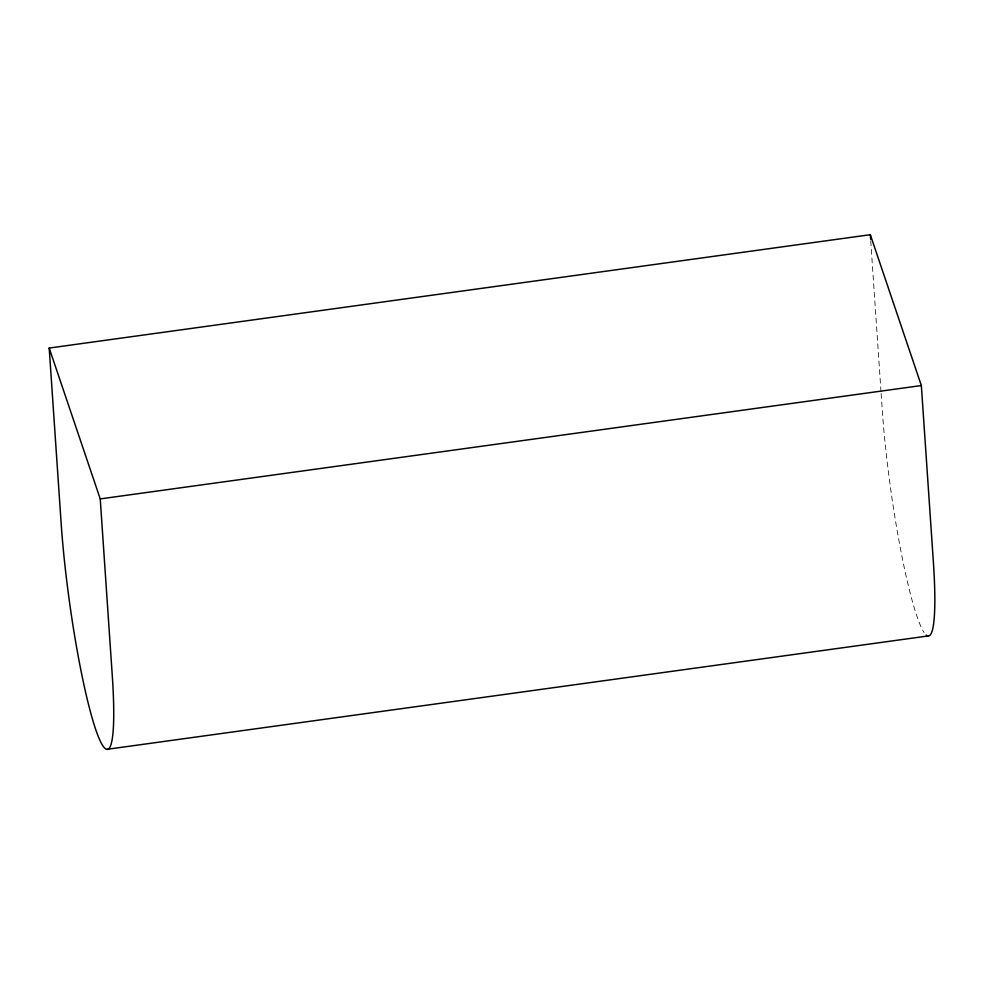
<?xml version="1.0" encoding="UTF-8"?>
<svg xmlns="http://www.w3.org/2000/svg" width="984" height="984" viewBox="0 0 984 984"><rect width="100%" height="100%" fill="white"/><g stroke="black" fill="none" stroke-linecap="round" stroke-linejoin="round"><path stroke-width="0.74" stroke-dasharray="4.92 3.69" d="M870.729 240.797L881.024 391.903M881.135 393.428L882.279 410.217A151.72 17.466 82.1 0 0 924.111 632.601"/><path stroke-width="1.48" d="M49.2 348.053L100.233 498.9L112.201 674.421A151.72 17.466 82.1 0 1 95.546 729.009A151.72 17.466 82.1 0 1 61.168 523.574L49.2 348.053L870.311 234.696L921.344 385.543L933.312 561.064A151.72 17.466 82.1 0 1 926.264 635.098M100.233 498.9L921.344 385.543M107.121 749.304L928.232 635.947M870.311 234.696L870.619 239.272"/></g></svg>
